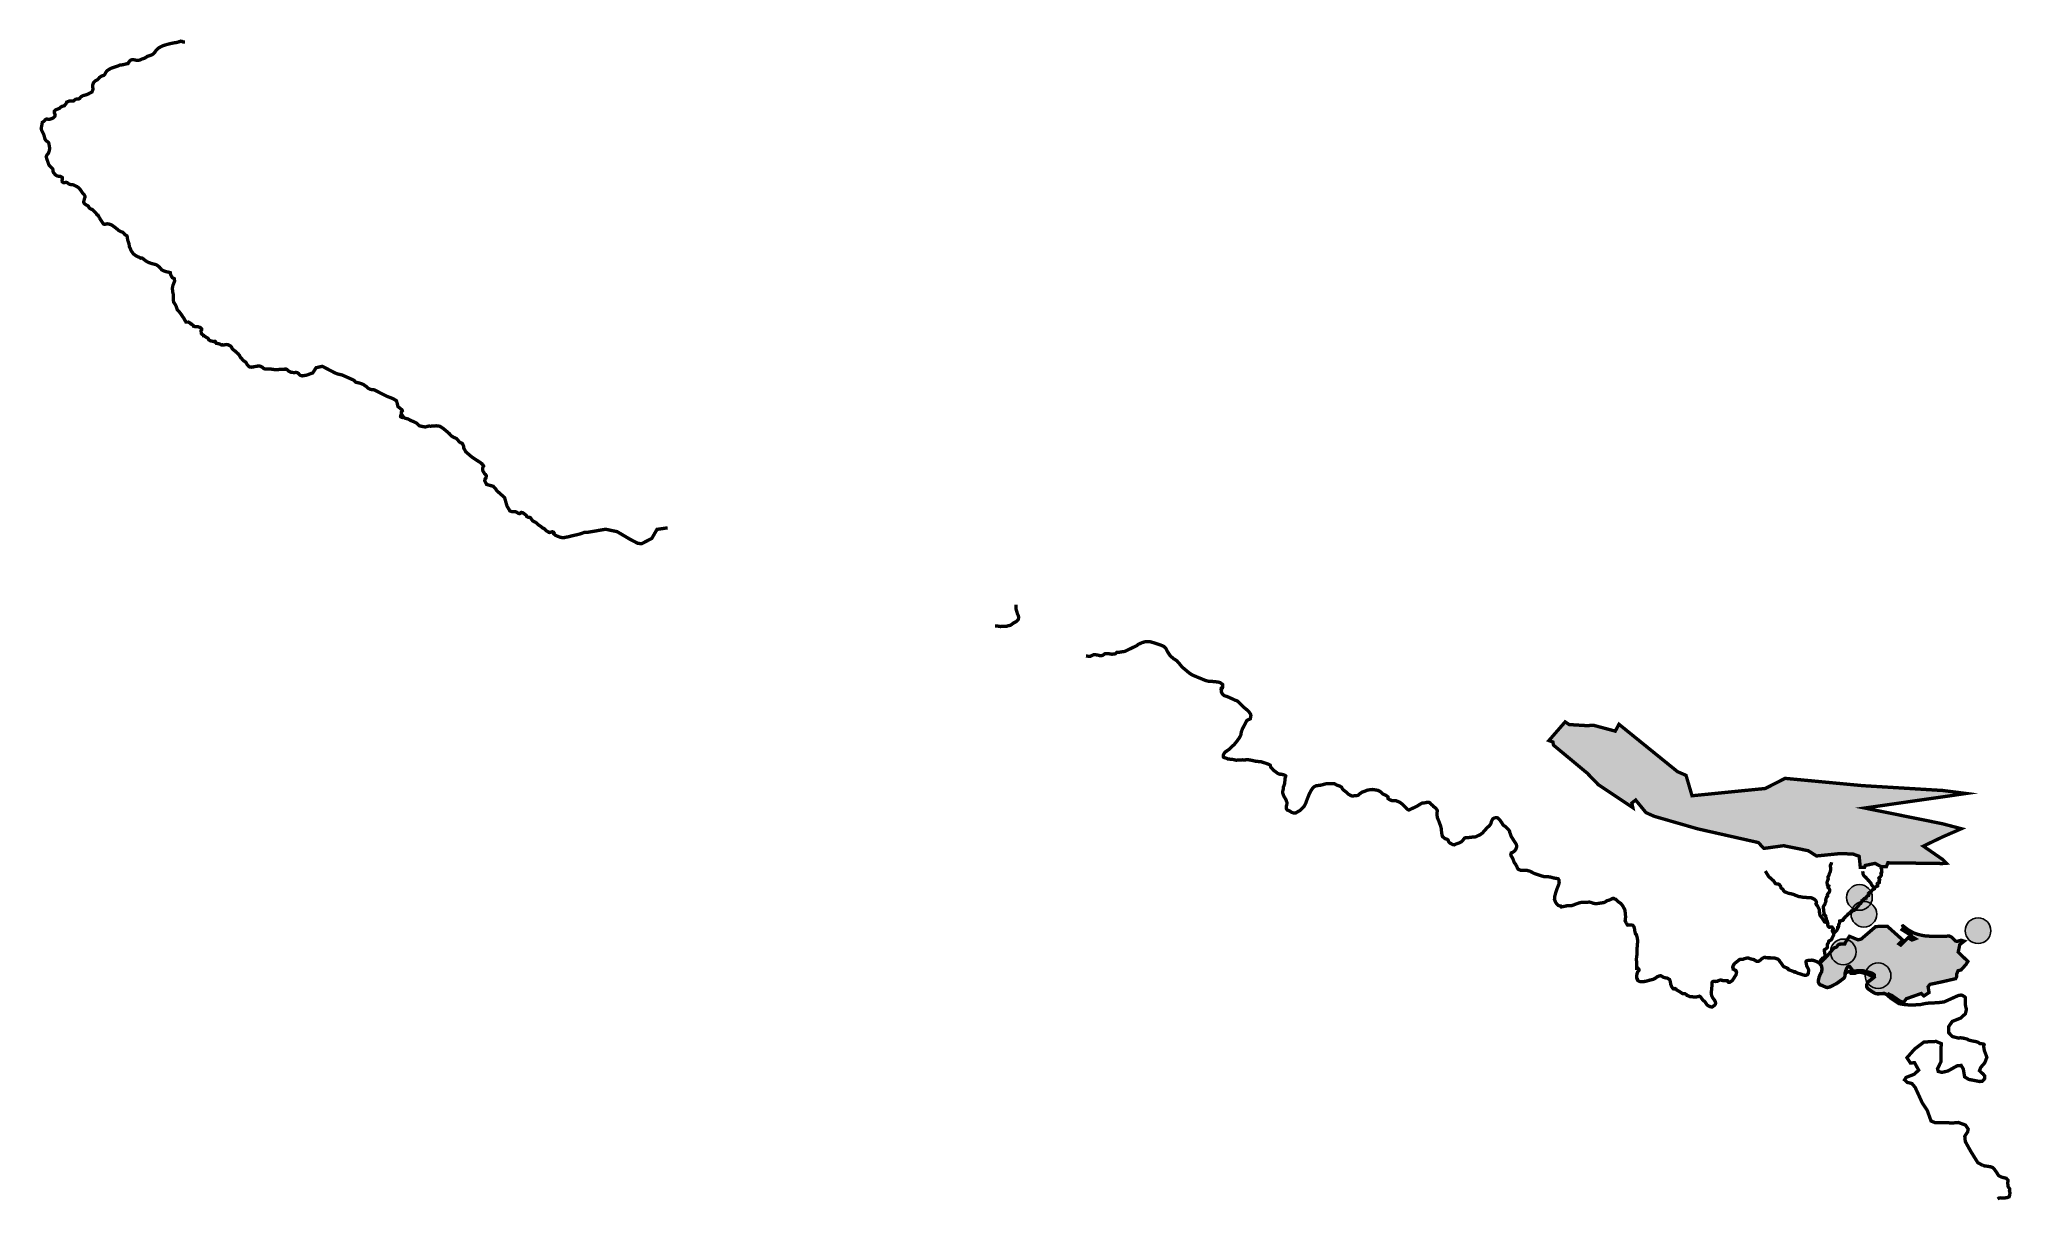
# Model space of a CAD drawing. Extents: x 19.17 to 20.55, y -34.23 to -33.42.
import ezdxf

# ---------------------------------------------------------------- set-up
doc = ezdxf.new("R2010")
doc.units = 0
doc.header["$MEASUREMENT"] = 0
doc.layers.get('0').update_dxf_attribs({"color": 1, "linetype": 'CONTINUOUS'})
for name, color, linetype in [('places', 1, 'CONTINUOUS'), ('protected_areas', 1, 'CONTINUOUS'), ('rivers', 1, 'CONTINUOUS')]:
    doc.layers.add(name, color=color, linetype=linetype)

# ---------------------------------------------------------------- blocks, each defined once
blk = doc.blocks.new('symbolLayer0')
blk.add_hatch(color=11).paths.add_polyline_path([(-0.009, 0, 1), (0.009, 0, 1)])
at = {"color": 250, "linetype": 'Continuous'}
blk.add_lwpolyline([(-0.009, 0, 1), (0.009, 0, 1)], format="xyb", close=True, dxfattribs=at)

msp = doc.modelspace()

# ---------------------------------------------------------------- hatches: boundary and pattern name
at = {"layer": 'protected_areas'}
for points in [[(20.3898, -33.9376), (20.444, -33.9427), (20.5, -33.9461), (20.5002, -33.9461), (20.5166, -33.9482), (20.5, -33.9506), (20.5, -33.9506), (20.4456, -33.9584), (20.5, -33.9694), (20.5, -33.9694), (20.5133, -33.9729), (20.5, -33.9787), (20.5, -33.9787), (20.4867, -33.9851), (20.5, -33.9943), (20.5002, -33.9944), (20.5028, -33.9971), (20.5, -33.9973), (20.5, -33.9973), (20.471, -33.9969), (20.4618, -33.9968), (20.4608, -33.9995), (20.4573, -33.9996), (20.4529, -33.9972), (20.446, -33.9986), (20.4455, -34), (20.4425, -34), (20.4422, -33.9969), (20.4417, -33.9922), (20.4375, -33.9907), (20.4314, -33.9904), (20.4266, -33.9905), (20.4118, -33.992), (20.406, -33.9883), (20.3888, -33.9848), (20.3749, -33.9867), (20.3711, -33.9826), (20.3286, -33.973), (20.2981, -33.9642), (20.2923, -33.9616), (20.2851, -33.9528), (20.2824, -33.9549), (20.2831, -33.9581), (20.259, -33.9421), (20.2511, -33.9339), (20.25, -33.933), (20.2275, -33.9143), (20.2271, -33.9121), (20.2243, -33.9111), (20.2357, -33.898), (20.2385, -33.8999), (20.25, -33.9006), (20.2559, -33.9005), (20.2708, -33.9045), (20.2734, -33.8997), (20.3144, -33.9329), (20.3204, -33.9355), (20.3246, -33.9498), (20.3527, -33.947), (20.3759, -33.9447)], [(20.4615, -34.0413), (20.4723, -34.051), (20.4696, -34.0536), (20.4708, -34.0544), (20.4761, -34.0493), (20.4786, -34.0509), (20.4793, -34.0507), (20.4811, -34.05), (20.4776, -34.0479), (20.4779, -34.0475), (20.4718, -34.0437), (20.4731, -34.0421), (20.4727, -34.0417), (20.4724, -34.0414), (20.4723, -34.0411), (20.4723, -34.0411), (20.4725, -34.041), (20.4737, -34.042), (20.4763, -34.0439), (20.4777, -34.0447), (20.4801, -34.046), (20.4831, -34.047), (20.4838, -34.0472), (20.4866, -34.0478), (20.4878, -34.048), (20.4905, -34.0482), (20.4985, -34.0484), (20.5004, -34.0484), (20.5048, -34.0481), (20.5063, -34.0488), (20.507, -34.0494), (20.5088, -34.0512), (20.5092, -34.0516), (20.51, -34.0518), (20.5108, -34.0518), (20.512, -34.0513), (20.5133, -34.0511), (20.5153, -34.0517), (20.5122, -34.0541), (20.5111, -34.0594), (20.5179, -34.0659), (20.5166, -34.068), (20.5131, -34.0719), (20.511, -34.0724), (20.5101, -34.0747), (20.5101, -34.0764), (20.5093, -34.078), (20.4994, -34.0803), (20.4913, -34.082), (20.49, -34.0837), (20.4907, -34.0877), (20.4871, -34.0901), (20.4852, -34.0884), (20.4783, -34.0908), (20.4747, -34.0921), (20.4728, -34.0948), (20.4698, -34.0934), (20.4645, -34.0897), (20.4635, -34.0894), (20.4624, -34.0888), (20.4617, -34.0897), (20.4613, -34.0892), (20.4593, -34.0883), (20.4562, -34.0886), (20.455, -34.0886), (20.4539, -34.0886), (20.4529, -34.0883), (20.4506, -34.0869), (20.4476, -34.0848), (20.4471, -34.0837), (20.447, -34.0824), (20.448, -34.0803), (20.4504, -34.0785), (20.4519, -34.0773), (20.4502, -34.0761), (20.4479, -34.0749), (20.4424, -34.0734), (20.4403, -34.0736), (20.4388, -34.0742), (20.4359, -34.0742), (20.4351, -34.0729), (20.4333, -34.0735), (20.4319, -34.0738), (20.4318, -34.0741), (20.4318, -34.0755), (20.4317, -34.0763), (20.4311, -34.0775), (20.426, -34.0813), (20.4222, -34.0833), (20.4202, -34.0841), (20.4193, -34.0842), (20.4185, -34.084), (20.4149, -34.0824), (20.4141, -34.082), (20.4135, -34.0812), (20.4131, -34.0802), (20.4131, -34.0794), (20.4137, -34.0768), (20.4143, -34.0753), (20.4151, -34.0737), (20.4154, -34.0733), (20.4155, -34.0724), (20.4157, -34.0718), (20.4157, -34.0709), (20.4154, -34.0694), (20.415, -34.0684), (20.414, -34.0673), (20.418, -34.0635), (20.4197, -34.0616), (20.4218, -34.0591), (20.4242, -34.0564), (20.4256, -34.056), (20.4274, -34.054), (20.428, -34.0538), (20.4283, -34.0539), (20.4286, -34.0538), (20.4291, -34.0538), (20.4295, -34.0538), (20.4295, -34.0538), (20.4316, -34.0538), (20.432, -34.0527), (20.4349, -34.0483), (20.441, -34.0508), (20.4432, -34.0502), (20.4533, -34.0415), (20.4574, -34.0413), (20.4601, -34.0413)]]:
    msp.add_hatch(color=30, dxfattribs=at).paths.add_polyline_path(points, flags=0)

# ---------------------------------------------------------------- linework, layer by layer
at = {"layer": 'protected_areas', "color": 250, "linetype": 'Continuous', "const_width": 0.00234, "flags": 128}
for points in [[(20.3898, -33.9376), (20.444, -33.9427), (20.5, -33.9461), (20.5002, -33.9461), (20.5166, -33.9482), (20.5, -33.9506), (20.5, -33.9506), (20.4456, -33.9584), (20.5, -33.9694), (20.5, -33.9694), (20.5133, -33.9729), (20.5, -33.9787), (20.5, -33.9787), (20.4867, -33.9851), (20.5, -33.9943), (20.5002, -33.9944), (20.5028, -33.9971), (20.5, -33.9973), (20.5, -33.9973), (20.471, -33.9969), (20.4618, -33.9968), (20.4608, -33.9995), (20.4573, -33.9996), (20.4529, -33.9972), (20.446, -33.9986), (20.4455, -34), (20.4425, -34), (20.4422, -33.9969), (20.4417, -33.9922), (20.4375, -33.9907), (20.4314, -33.9904), (20.4266, -33.9905), (20.4118, -33.992), (20.406, -33.9883), (20.3888, -33.9848), (20.3749, -33.9867), (20.3711, -33.9826), (20.3286, -33.973), (20.2981, -33.9642), (20.2923, -33.9616), (20.2851, -33.9528), (20.2824, -33.9549), (20.2831, -33.9581), (20.259, -33.9421), (20.2511, -33.9339), (20.25, -33.933), (20.2275, -33.9143), (20.2271, -33.9121), (20.2243, -33.9111), (20.2357, -33.898), (20.2385, -33.8999), (20.25, -33.9006), (20.2559, -33.9005), (20.2708, -33.9045), (20.2734, -33.8997), (20.3144, -33.9329), (20.3204, -33.9355), (20.3246, -33.9498), (20.3527, -33.947), (20.3759, -33.9447), (20.3898, -33.9376)], [(20.4615, -34.0413), (20.4723, -34.051), (20.4696, -34.0536), (20.4708, -34.0544), (20.4761, -34.0493), (20.4786, -34.0509), (20.4793, -34.0507), (20.4811, -34.05), (20.4776, -34.0479), (20.4779, -34.0475), (20.4718, -34.0437), (20.4731, -34.0421), (20.4727, -34.0417), (20.4724, -34.0414), (20.4723, -34.0411), (20.4723, -34.0411), (20.4725, -34.041), (20.4737, -34.042), (20.4763, -34.0439), (20.4777, -34.0447), (20.4801, -34.046), (20.4831, -34.047), (20.4838, -34.0472), (20.4866, -34.0478), (20.4878, -34.048), (20.4905, -34.0482), (20.4985, -34.0484), (20.5004, -34.0484), (20.5048, -34.0481), (20.5063, -34.0488), (20.507, -34.0494), (20.5088, -34.0512), (20.5092, -34.0516), (20.51, -34.0518), (20.5108, -34.0518), (20.512, -34.0513), (20.5133, -34.0511), (20.5153, -34.0517), (20.5122, -34.0541), (20.5111, -34.0594), (20.5179, -34.0659), (20.5166, -34.068), (20.5131, -34.0719), (20.511, -34.0724), (20.5101, -34.0747), (20.5101, -34.0764), (20.5093, -34.078), (20.4994, -34.0803), (20.4913, -34.082), (20.49, -34.0837), (20.4907, -34.0877), (20.4871, -34.0901), (20.4852, -34.0884), (20.4783, -34.0908), (20.4747, -34.0921), (20.4728, -34.0948), (20.4698, -34.0934), (20.4645, -34.0897), (20.4635, -34.0894), (20.4624, -34.0888), (20.4617, -34.0897), (20.4613, -34.0892), (20.4593, -34.0883), (20.4562, -34.0886), (20.455, -34.0886), (20.4539, -34.0886), (20.4529, -34.0883), (20.4506, -34.0869), (20.4476, -34.0848), (20.4471, -34.0837), (20.447, -34.0824), (20.448, -34.0803), (20.4504, -34.0785), (20.4519, -34.0773), (20.4502, -34.0761), (20.4479, -34.0749), (20.4424, -34.0734), (20.4403, -34.0736), (20.4388, -34.0742), (20.4359, -34.0742), (20.4351, -34.0729), (20.4333, -34.0735), (20.4319, -34.0738), (20.4318, -34.0741), (20.4318, -34.0755), (20.4317, -34.0763), (20.4311, -34.0775), (20.426, -34.0813), (20.4222, -34.0833), (20.4202, -34.0841), (20.4193, -34.0842), (20.4185, -34.084), (20.4149, -34.0824), (20.4141, -34.082), (20.4135, -34.0812), (20.4131, -34.0802), (20.4131, -34.0794), (20.4137, -34.0768), (20.4143, -34.0753), (20.4151, -34.0737), (20.4154, -34.0733), (20.4155, -34.0724), (20.4157, -34.0718), (20.4157, -34.0709), (20.4154, -34.0694), (20.415, -34.0684), (20.414, -34.0673), (20.418, -34.0635), (20.4197, -34.0616), (20.4218, -34.0591), (20.4242, -34.0564), (20.4256, -34.056), (20.4274, -34.054), (20.428, -34.0538), (20.4283, -34.0539), (20.4286, -34.0538), (20.4291, -34.0538), (20.4295, -34.0538), (20.4295, -34.0538), (20.4316, -34.0538), (20.432, -34.0527), (20.4349, -34.0483), (20.441, -34.0508), (20.4432, -34.0502), (20.4533, -34.0415), (20.4574, -34.0413), (20.4601, -34.0413), (20.4615, -34.0413)]]:
    msp.add_lwpolyline(points, close=True, dxfattribs=at)
at = {"layer": 'rivers', "color": 15, "linetype": 'Continuous', "const_width": 0.00234, "flags": 128}
for points in [[(19.2685, -33.4215), (19.2673, -33.4215), (19.2664, -33.421), (19.2656, -33.4209), (19.265, -33.4212), (19.2644, -33.4213), (19.264, -33.4215), (19.2629, -33.4218), (19.2608, -33.4221), (19.2584, -33.4226), (19.256, -33.4232), (19.2534, -33.424), (19.2514, -33.4249), (19.2497, -33.426), (19.2484, -33.4273), (19.2473, -33.4288), (19.2463, -33.4299), (19.2449, -33.4307), (19.2421, -33.4316), (19.241, -33.4324), (19.2396, -33.4331), (19.2384, -33.4334), (19.2372, -33.434), (19.2358, -33.4344), (19.2349, -33.4344), (19.2332, -33.434), (19.232, -33.4339), (19.2309, -33.434), (19.2301, -33.4345), (19.2294, -33.4353), (19.229, -33.436), (19.2287, -33.4366), (19.2271, -33.4369), (19.2256, -33.4373), (19.2241, -33.4376), (19.223, -33.4376), (19.2219, -33.4382), (19.2195, -33.439), (19.217, -33.4398), (19.215, -33.4409), (19.2138, -33.4418), (19.2129, -33.4431), (19.2125, -33.444), (19.2116, -33.4449), (19.2101, -33.4454), (19.2087, -33.4463), (19.2075, -33.4477), (19.2069, -33.4481), (19.2055, -33.4489), (19.2045, -33.4499), (19.2038, -33.4519), (19.2041, -33.4547), (19.2034, -33.4565), (19.2008, -33.4579), (19.1993, -33.4585), (19.1971, -33.4591), (19.1957, -33.4599), (19.1948, -33.461), (19.194, -33.4614), (19.1919, -33.4616), (19.1905, -33.4628), (19.1875, -33.4629), (19.1857, -33.4636), (19.1852, -33.4647), (19.184, -33.4662), (19.1821, -33.4667), (19.1811, -33.4675), (19.1804, -33.4681), (19.1778, -33.4691), (19.177, -33.4699), (19.1771, -33.4713), (19.1776, -33.4724), (19.1774, -33.4735), (19.1763, -33.4747), (19.1749, -33.4753), (19.1735, -33.4757), (19.1715, -33.4755), (19.1705, -33.4761), (19.1698, -33.477), (19.1686, -33.4778), (19.1683, -33.4794), (19.1681, -33.4806), (19.1678, -33.4823), (19.1682, -33.4836), (19.1696, -33.4863), (19.1705, -33.4896), (19.1712, -33.4906), (19.173, -33.492), (19.1732, -33.4929), (19.1736, -33.4948), (19.1737, -33.4964), (19.1734, -33.498), (19.1729, -33.4994), (19.1721, -33.5003), (19.1716, -33.5011), (19.1713, -33.502), (19.1717, -33.5033), (19.1724, -33.5053), (19.173, -33.5071), (19.1736, -33.5082), (19.1747, -33.5093), (19.1754, -33.5099), (19.1759, -33.5104), (19.1761, -33.5118), (19.1762, -33.5126), (19.1767, -33.5134), (19.1778, -33.5146), (19.1788, -33.5153), (19.18, -33.5156), (19.1813, -33.5157), (19.182, -33.5161), (19.1827, -33.5166), (19.1826, -33.5179), (19.1824, -33.5186), (19.1826, -33.5195), (19.1835, -33.5201), (19.1852, -33.5199), (19.1855, -33.5199), (19.1859, -33.52), (19.1865, -33.5204), (19.1874, -33.5211), (19.1885, -33.5214), (19.1903, -33.5216), (19.1915, -33.5222), (19.193, -33.5229), (19.1943, -33.5239), (19.1953, -33.5251), (19.197, -33.5276), (19.1979, -33.5285), (19.1984, -33.5295), (19.1985, -33.5302), (19.1982, -33.531), (19.1978, -33.5325), (19.1976, -33.5334), (19.1976, -33.5338), (19.1981, -33.5348), (19.1991, -33.5355), (19.1999, -33.536), (19.2008, -33.5365), (19.2012, -33.5373), (19.2016, -33.5379), (19.2025, -33.5385), (19.2037, -33.5389), (19.2062, -33.5414), (19.2069, -33.5426), (19.2077, -33.5429), (19.2081, -33.5438), (19.2087, -33.5449)], [(19.2087, -33.5449), (19.21, -33.5469), (19.2115, -33.5491), (19.2124, -33.5493), (19.214, -33.5489), (19.2154, -33.5491), (19.2173, -33.5498), (19.2192, -33.5512), (19.2212, -33.5528), (19.2222, -33.5537), (19.2237, -33.5544), (19.225, -33.5549), (19.2266, -33.5566), (19.2278, -33.5573), (19.2281, -33.558), (19.2284, -33.5603), (19.2288, -33.5614), (19.2294, -33.5632), (19.2295, -33.5644), (19.2297, -33.5653), (19.2301, -33.5659), (19.2308, -33.5677), (19.2317, -33.569), (19.2323, -33.5699), (19.2337, -33.571), (19.2351, -33.5718), (19.2365, -33.5724), (19.2376, -33.573), (19.2381, -33.5729), (19.2384, -33.5729), (19.2393, -33.5735), (19.2412, -33.575), (19.2428, -33.5759), (19.245, -33.5767), (19.2481, -33.5775), (19.2491, -33.578), (19.2499, -33.5786), (19.2507, -33.5793), (19.2515, -33.5802), (19.2522, -33.5811), (19.253, -33.5816), (19.2548, -33.5823), (19.2564, -33.5827), (19.2574, -33.5829), (19.2583, -33.5832), (19.2584, -33.5841), (19.2589, -33.5853), (19.2597, -33.5867), (19.2611, -33.5874), (19.2613, -33.5891), (19.2607, -33.5906), (19.2602, -33.5918), (19.2598, -33.5936), (19.2598, -33.5942), (19.2598, -33.595), (19.26, -33.5968), (19.2604, -33.5986), (19.2604, -33.601), (19.2604, -33.6022), (19.2606, -33.6038), (19.2617, -33.6054), (19.2624, -33.6068), (19.2632, -33.6092), (19.2647, -33.6108), (19.2664, -33.6131), (19.2671, -33.6143), (19.2677, -33.615), (19.2682, -33.6159), (19.2686, -33.6168), (19.269, -33.6173), (19.2692, -33.6173), (19.2693, -33.6174), (19.2695, -33.6176), (19.2695, -33.6177), (19.2698, -33.6177), (19.2701, -33.6178), (19.2707, -33.6177), (19.2711, -33.6179), (19.2715, -33.6181), (19.2718, -33.6183), (19.2723, -33.6186), (19.2724, -33.6187), (19.2725, -33.6189), (19.2727, -33.6191), (19.2729, -33.6191), (19.273, -33.6192), (19.2732, -33.6192), (19.2733, -33.6193), (19.2735, -33.6195), (19.2736, -33.6196), (19.2743, -33.6201), (19.2747, -33.6205), (19.2747, -33.6206), (19.2747, -33.6207), (19.2751, -33.6208), (19.2755, -33.621), (19.2758, -33.6211), (19.276, -33.6211), (19.2762, -33.6211), (19.2764, -33.621), (19.2767, -33.621), (19.2772, -33.6211), (19.2778, -33.6211), (19.2786, -33.6214), (19.2794, -33.6216), (19.2803, -33.6226), (19.2803, -33.6231), (19.2802, -33.6233), (19.2799, -33.6237), (19.2799, -33.6247), (19.28, -33.6258), (19.2803, -33.6262), (19.2808, -33.6265), (19.2813, -33.6268), (19.2815, -33.627), (19.2816, -33.6272), (19.2816, -33.6273), (19.2817, -33.6273), (19.282, -33.6274), (19.2832, -33.6283), (19.2844, -33.629), (19.2849, -33.6294), (19.285, -33.6296), (19.285, -33.6298), (19.2853, -33.6303), (19.2855, -33.6304), (19.2859, -33.6306), (19.286, -33.6307), (19.2861, -33.6308), (19.2864, -33.6309), (19.2867, -33.631), (19.2874, -33.6311), (19.2881, -33.6313), (19.2889, -33.6315), (19.2891, -33.6316), (19.2893, -33.6314), (19.2896, -33.6314), (19.2897, -33.6314), (19.2899, -33.6316), (19.2899, -33.6318), (19.2901, -33.6319), (19.2903, -33.6322), (19.2904, -33.6325), (19.2905, -33.6327), (19.2906, -33.6328), (19.2913, -33.6328), (19.2921, -33.6329), (19.2926, -33.6331), (19.2928, -33.6332), (19.2932, -33.6333), (19.2937, -33.6337), (19.2942, -33.6338), (19.2948, -33.6337), (19.2955, -33.6339), (19.2961, -33.6338), (19.297, -33.6336), (19.2979, -33.6335), (19.2986, -33.6336), (19.3003, -33.6345), (19.3012, -33.6354), (19.3016, -33.6363), (19.3019, -33.6368), (19.3022, -33.6371), (19.3025, -33.6373), (19.3027, -33.6374), (19.3033, -33.6378), (19.3035, -33.638), (19.3037, -33.6381), (19.304, -33.6384), (19.3042, -33.6387), (19.3052, -33.6395), (19.3058, -33.64), (19.3061, -33.6404), (19.3066, -33.6409), (19.3067, -33.6412), (19.307, -33.6418), (19.3073, -33.6422), (19.3076, -33.6428), (19.3079, -33.643), (19.3082, -33.6432), (19.3084, -33.6434), (19.3086, -33.6438), (19.3092, -33.6445), (19.3099, -33.6451), (19.3104, -33.6454), (19.3107, -33.6456), (19.3114, -33.6463), (19.3118, -33.647), (19.3122, -33.6477), (19.3123, -33.6479), (19.3125, -33.6481), (19.3128, -33.6484), (19.3131, -33.6486), (19.3134, -33.649), (19.3137, -33.6492), (19.314, -33.6493), (19.3147, -33.6493), (19.3152, -33.6494), (19.3154, -33.6493), (19.3158, -33.6492), (19.3166, -33.6492), (19.3173, -33.649), (19.3189, -33.6488), (19.3199, -33.6485), (19.321, -33.6486), (19.3217, -33.6489), (19.3224, -33.6493), (19.3229, -33.6495), (19.3236, -33.6502), (19.3241, -33.6505), (19.325, -33.6507), (19.3267, -33.6507), (19.3282, -33.6507), (19.3301, -33.6509), (19.3316, -33.6512), (19.3349, -33.651), (19.3367, -33.651), (19.3382, -33.6508), (19.3395, -33.6508), (19.3401, -33.6511), (19.3411, -33.6521), (19.3417, -33.6524), (19.3429, -33.653), (19.3449, -33.6532), (19.3464, -33.6531), (19.3472, -33.6532), (19.3481, -33.6538), (19.3487, -33.6545), (19.3491, -33.655), (19.3496, -33.6552), (19.3507, -33.6555), (19.3538, -33.655), (19.3581, -33.6534), (19.3591, -33.6519), (19.3604, -33.6498), (19.3648, -33.6488), (19.3736, -33.6534), (19.3753, -33.6541), (19.3787, -33.6549), (19.387, -33.6586), (19.3881, -33.6599), (19.3914, -33.6607), (19.3935, -33.6615), (19.3959, -33.6632), (19.3969, -33.6642), (19.3985, -33.665), (19.4012, -33.6653), (19.4047, -33.6671), (19.41, -33.6698), (19.4142, -33.6714), (19.4167, -33.6729), (19.4172, -33.6745), (19.4178, -33.677), (19.4188, -33.6778), (19.4207, -33.6794), (19.4209, -33.68), (19.4202, -33.6809), (19.4202, -33.6822), (19.4206, -33.6828), (19.4199, -33.6832), (19.4197, -33.6834), (19.4196, -33.6838), (19.4197, -33.6842), (19.4206, -33.6846), (19.4209, -33.6847), (19.4213, -33.6846), (19.4218, -33.6845), (19.4222, -33.6849), (19.4229, -33.6852), (19.4249, -33.6857), (19.4268, -33.6868), (19.4288, -33.6876), (19.4308, -33.6886), (19.4323, -33.6901), (19.4326, -33.6904), (19.4341, -33.6908), (19.4355, -33.6911), (19.4369, -33.6913), (19.4378, -33.6911), (19.4386, -33.6908), (19.4398, -33.6907), (19.4407, -33.6908), (19.4416, -33.6907), (19.443, -33.6906), (19.4445, -33.6905), (19.4459, -33.6906), (19.4473, -33.6909), (19.4498, -33.6926), (19.4521, -33.6945), (19.4533, -33.6956), (19.4537, -33.6959), (19.4555, -33.6978), (19.4567, -33.6985), (19.4588, -33.6994), (19.4606, -33.7015), (19.4614, -33.7022), (19.4628, -33.7028), (19.4632, -33.7034), (19.4638, -33.7049), (19.4639, -33.7061), (19.4654, -33.7088), (19.4696, -33.7124), (19.4748, -33.7158), (19.4767, -33.7171), (19.4767, -33.7174), (19.4774, -33.718), (19.4778, -33.7186), (19.4778, -33.7189), (19.4775, -33.7192), (19.4773, -33.7195), (19.4771, -33.7211), (19.4774, -33.7223), (19.4781, -33.7234), (19.4786, -33.7242), (19.4792, -33.7246), (19.4797, -33.7255), (19.4796, -33.7264), (19.4794, -33.7273), (19.4789, -33.7276), (19.4788, -33.7279), (19.4786, -33.7289), (19.4791, -33.7301), (19.4796, -33.7308), (19.4799, -33.7316), (19.4846, -33.7329), (19.4862, -33.7346), (19.4868, -33.7356), (19.4876, -33.7365), (19.4889, -33.7376), (19.4925, -33.7408), (19.4942, -33.7467), (19.4962, -33.7501), (19.4971, -33.7505), (19.4978, -33.7507), (19.4988, -33.7506), (19.5, -33.7507), (19.501, -33.751), (19.5016, -33.7515), (19.5023, -33.7519), (19.5031, -33.7521), (19.5037, -33.7518), (19.5038, -33.7514), (19.5042, -33.7512), (19.5049, -33.7513), (19.5057, -33.7517), (19.5064, -33.7523), (19.5071, -33.7528), (19.5075, -33.7531), (19.5078, -33.7535), (19.5079, -33.7539), (19.5084, -33.7543), (19.509, -33.7546), (19.51, -33.7547), (19.5105, -33.7548), (19.5122, -33.7571), (19.513, -33.7576), (19.5136, -33.7578), (19.515, -33.7587), (19.5158, -33.7596), (19.5175, -33.7608), (19.5183, -33.7613), (19.519, -33.762), (19.5201, -33.7625), (19.5208, -33.763), (19.5214, -33.7638), (19.5221, -33.7643), (19.5229, -33.7647), (19.5236, -33.7652), (19.5242, -33.7653), (19.525, -33.7651), (19.5257, -33.7648), (19.5262, -33.7648), (19.5269, -33.7651), (19.5272, -33.7656), (19.527, -33.7662), (19.5273, -33.7665), (19.5283, -33.7673), (19.5299, -33.768), (19.5315, -33.7686), (19.5334, -33.769), (19.5341, -33.769), (19.5349, -33.7687), (19.5371, -33.7683), (19.5402, -33.7675), (19.5443, -33.7666), (19.5463, -33.766), (19.5484, -33.7652), (19.5511, -33.7651), (19.5633, -33.763), (19.5714, -33.7647), (19.5802, -33.7699), (19.5857, -33.7728), (19.5884, -33.7732), (19.5957, -33.7694), (19.5993, -33.7631), (19.6068, -33.762)], [(19.8361, -33.8308), (19.8372, -33.8308), (19.8382, -33.8309), (19.8401, -33.8312), (19.8413, -33.831), (19.8421, -33.8311), (19.8438, -33.8311), (19.8443, -33.8311), (19.8451, -33.8307), (19.8462, -33.8305), (19.8472, -33.8302), (19.8489, -33.8289), (19.8495, -33.8285), (19.8504, -33.8281), (19.8514, -33.8274), (19.8519, -33.8269), (19.8523, -33.8265), (19.8525, -33.8261), (19.8526, -33.8257), (19.8527, -33.8248), (19.8526, -33.8238), (19.8523, -33.8232), (19.8521, -33.8228), (19.852, -33.8225), (19.8518, -33.822), (19.8517, -33.8215), (19.8515, -33.8211), (19.8515, -33.8208), (19.8514, -33.8206), (19.851, -33.8194), (19.8509, -33.8187), (19.8508, -33.8174), (19.8509, -33.8159)], [(19.8999, -33.8518), (19.9014, -33.852), (19.903, -33.852), (19.9041, -33.8515), (19.9052, -33.851), (19.9062, -33.8509), (19.9076, -33.8511), (19.9087, -33.8513), (19.9095, -33.8516), (19.9108, -33.8516), (19.9117, -33.8513), (19.9133, -33.8502), (19.9149, -33.8501), (19.9181, -33.8506), (19.9205, -33.8503), (19.9216, -33.8493), (19.9233, -33.8492), (19.9272, -33.8486), (19.9325, -33.846), (19.9357, -33.8445), (19.9365, -33.8437), (19.9394, -33.8424), (19.942, -33.8417), (19.9447, -33.8418), (19.9482, -33.8428), (19.9512, -33.8438), (19.9531, -33.8445), (19.9544, -33.8451), (19.9549, -33.8456), (19.9559, -33.8465), (19.9571, -33.8489), (19.9589, -33.8516), (19.9611, -33.8536), (19.9635, -33.8551), (19.9652, -33.857), (19.9672, -33.8595), (19.9722, -33.8637), (19.9743, -33.8651), (19.9776, -33.8665), (19.9837, -33.869), (19.9856, -33.8695), (19.9878, -33.8696), (19.9904, -33.8699), (19.992, -33.87), (19.9937, -33.8704), (19.9947, -33.871), (19.9957, -33.8719), (19.9957, -33.8732), (19.9956, -33.874), (19.9951, -33.8741), (19.9949, -33.8742), (19.9947, -33.8743), (19.9947, -33.8746), (19.9946, -33.8752), (19.9949, -33.8755), (19.9948, -33.877), (19.9954, -33.8783), (19.9958, -33.8787), (19.9959, -33.8789), (19.9964, -33.8793), (19.997, -33.8797), (19.9976, -33.8799), (19.9984, -33.8801), (20.0001, -33.8808), (20.0044, -33.8828), (20.0051, -33.883), (20.0058, -33.8833), (20.0067, -33.8839), (20.0081, -33.8854), (20.0105, -33.8878), (20.0126, -33.8895), (20.0143, -33.8912), (20.0148, -33.8919), (20.0152, -33.8925), (20.0155, -33.8935), (20.0151, -33.8958), (20.0146, -33.8961), (20.0138, -33.8964), (20.0126, -33.8971), (20.0123, -33.8978), (20.0119, -33.8983), (20.0114, -33.8995), (20.0097, -33.9026), (20.0088, -33.9049), (20.0084, -33.9073), (20.0073, -33.9093), (20.0059, -33.9113), (20.0037, -33.914), (20.003, -33.9146), (20.0018, -33.9157), (19.9999, -33.9175), (19.9983, -33.9186), (19.9974, -33.9192), (19.9967, -33.9201), (19.9962, -33.9213), (19.9961, -33.9221), (19.9961, -33.9223), (19.9963, -33.9228), (19.9967, -33.923), (19.9975, -33.9233), (19.9984, -33.9235), (19.999, -33.9238), (19.9992, -33.924), (19.9998, -33.924), (20.001, -33.9242), (20.0031, -33.9244), (20.0051, -33.9249), (20.0071, -33.9247), (20.0089, -33.9247), (20.0098, -33.9246), (20.0106, -33.9247), (20.0113, -33.9248), (20.0115, -33.9247), (20.0119, -33.9246), (20.0126, -33.9246), (20.0139, -33.9246), (20.0153, -33.9248), (20.0188, -33.9256), (20.0227, -33.926), (20.0259, -33.927), (20.028, -33.9278), (20.029, -33.9283), (20.0294, -33.9297), (20.0313, -33.9319), (20.0329, -33.9331), (20.0344, -33.9342), (20.0359, -33.9348), (20.0365, -33.9346), (20.0371, -33.9348), (20.0388, -33.9352), (20.0396, -33.9356), (20.0399, -33.9359), (20.0398, -33.9365), (20.0397, -33.9369), (20.0395, -33.9372), (20.0393, -33.9381), (20.0393, -33.939), (20.0392, -33.9406), (20.0391, -33.9414), (20.0388, -33.9423), (20.0383, -33.9435), (20.0381, -33.9453), (20.0378, -33.9465), (20.0377, -33.9477), (20.0386, -33.9502), (20.04, -33.9524), (20.0408, -33.9547), (20.0406, -33.9563), (20.0402, -33.9573), (20.0402, -33.9583), (20.0404, -33.959), (20.0409, -33.9598), (20.0425, -33.9604), (20.044, -33.9614), (20.0452, -33.9618), (20.0459, -33.9619), (20.0468, -33.9619), (20.0473, -33.9616), (20.0474, -33.9615), (20.0478, -33.9613), (20.0486, -33.9608), (20.0488, -33.9607), (20.0493, -33.9605), (20.0503, -33.9598), (20.0517, -33.9584), (20.0527, -33.9573), (20.0534, -33.956), (20.054, -33.9548), (20.0547, -33.9528), (20.0554, -33.951), (20.0565, -33.9483), (20.0577, -33.9461), (20.0583, -33.9451), (20.0592, -33.944), (20.0601, -33.9433), (20.0613, -33.9428), (20.0619, -33.9428), (20.0626, -33.9426), (20.0633, -33.9424), (20.0643, -33.9424), (20.0645, -33.9423), (20.0656, -33.9421), (20.0669, -33.9417), (20.0682, -33.9414), (20.0696, -33.9413), (20.0714, -33.9413), (20.0738, -33.9413), (20.0747, -33.9417), (20.0754, -33.9422), (20.0777, -33.943), (20.079, -33.9438), (20.0796, -33.9449), (20.0803, -33.9457), (20.0813, -33.9465), (20.0824, -33.9473), (20.0833, -33.9482), (20.084, -33.9488), (20.0849, -33.9493), (20.0859, -33.9498), (20.0867, -33.95), (20.0871, -33.95), (20.0878, -33.9498), (20.0896, -33.9497), (20.0901, -33.9496), (20.0905, -33.9495), (20.0909, -33.9492), (20.0916, -33.9486), (20.0924, -33.9479), (20.0936, -33.9472), (20.0954, -33.9466), (20.0967, -33.946), (20.098, -33.9457), (20.0998, -33.9455), (20.1006, -33.9454), (20.1015, -33.9455), (20.1044, -33.946), (20.1059, -33.9467), (20.1073, -33.9479), (20.1078, -33.9485), (20.1101, -33.9495), (20.1115, -33.9506), (20.1116, -33.9518), (20.1123, -33.9523), (20.1131, -33.9527), (20.1145, -33.9533), (20.1152, -33.9533), (20.116, -33.9532), (20.1172, -33.9533), (20.1199, -33.9544), (20.1215, -33.9556), (20.123, -33.957), (20.1246, -33.9588), (20.1254, -33.9595), (20.1261, -33.9598), (20.127, -33.9594), (20.1296, -33.9582), (20.1322, -33.9569), (20.1351, -33.9551), (20.1357, -33.9549), (20.1367, -33.9548), (20.138, -33.9547), (20.1385, -33.9545), (20.1389, -33.9544), (20.1396, -33.9543), (20.1405, -33.9545), (20.141, -33.9548), (20.1411, -33.9552), (20.1415, -33.9556)], [(20.1415, -33.9556), (20.1426, -33.9564), (20.1435, -33.9574), (20.1445, -33.9581), (20.1451, -33.9586), (20.1456, -33.9593), (20.146, -33.9598), (20.1461, -33.9603), (20.146, -33.9611), (20.1459, -33.9624), (20.1459, -33.963), (20.146, -33.9642), (20.1462, -33.9652), (20.1466, -33.9662), (20.1471, -33.9674), (20.1477, -33.9691), (20.1482, -33.9703), (20.1488, -33.9724), (20.149, -33.9741), (20.1491, -33.9758), (20.1495, -33.9775), (20.1497, -33.9783), (20.1501, -33.9787), (20.1508, -33.9793), (20.1516, -33.9799), (20.1523, -33.9801), (20.1529, -33.9803), (20.1533, -33.9805), (20.1537, -33.9808), (20.1538, -33.9813), (20.1541, -33.9821), (20.1549, -33.9829), (20.1557, -33.9833), (20.1567, -33.9839), (20.1573, -33.9841), (20.158, -33.9842), (20.1586, -33.9839), (20.1592, -33.9836), (20.1601, -33.9833), (20.1613, -33.9829), (20.1621, -33.9825), (20.1629, -33.9821), (20.1634, -33.9816), (20.1641, -33.9809), (20.1648, -33.98), (20.1651, -33.9795), (20.1656, -33.9793), (20.1664, -33.9792), (20.1673, -33.9791), (20.1683, -33.9791), (20.1693, -33.9789), (20.1705, -33.9788), (20.1716, -33.9788), (20.1725, -33.9787), (20.1734, -33.9784), (20.1746, -33.9778), (20.1757, -33.9773), (20.1769, -33.9766), (20.1779, -33.9757), (20.1788, -33.9747), (20.1795, -33.974), (20.1805, -33.9727), (20.1817, -33.9716), (20.1827, -33.9707), (20.1834, -33.9697), (20.1837, -33.9692), (20.1838, -33.9687), (20.184, -33.9679), (20.1843, -33.9672), (20.1846, -33.9667), (20.1848, -33.9663), (20.1851, -33.9659), (20.1856, -33.9656), (20.1863, -33.9653), (20.1871, -33.9652), (20.1879, -33.9652), (20.1885, -33.9654), (20.1891, -33.9659), (20.1899, -33.9667), (20.1905, -33.9676), (20.191, -33.9683), (20.1914, -33.9689), (20.1919, -33.9698), (20.1926, -33.9706), (20.1934, -33.9711), (20.1943, -33.9718), (20.1952, -33.9727), (20.1961, -33.9737), (20.1967, -33.9746), (20.1969, -33.9752), (20.1969, -33.9756), (20.1973, -33.9766), (20.1977, -33.9779), (20.1984, -33.9791), (20.1998, -33.9813), (20.2007, -33.9827), (20.2014, -33.9838), (20.2017, -33.9848), (20.2017, -33.9856), (20.2014, -33.9866), (20.2011, -33.9874), (20.2001, -33.9886), (20.1992, -33.9893), (20.1979, -33.9899), (20.1976, -33.991), (20.1978, -33.9919), (20.1989, -33.9936), (20.2001, -33.9968), (20.2008, -33.9976), (20.2018, -33.9993), (20.2022, -34.0004), (20.2028, -34.0013), (20.2044, -34.002), (20.2065, -34.0021), (20.2089, -34.0021), (20.2111, -34.0027), (20.2139, -34.0042), (20.2186, -34.0058), (20.2213, -34.0066), (20.2234, -34.0065), (20.2254, -34.0068), (20.228, -34.0075), (20.2295, -34.0077), (20.2308, -34.008), (20.2314, -34.009), (20.2315, -34.0105), (20.2312, -34.012), (20.23, -34.015), (20.2293, -34.017), (20.2288, -34.0188), (20.2284, -34.0202), (20.2282, -34.0226), (20.2291, -34.0246), (20.2299, -34.0258), (20.2307, -34.0266), (20.2318, -34.027), (20.2326, -34.0271), (20.233, -34.0277), (20.2341, -34.0275), (20.2362, -34.0271), (20.2372, -34.0268), (20.2385, -34.0269), (20.2397, -34.0269), (20.241, -34.0266), (20.2432, -34.0257), (20.2455, -34.0249), (20.2476, -34.0244), (20.2493, -34.0245), (20.2509, -34.0245), (20.2526, -34.0243), (20.2542, -34.0247), (20.2556, -34.0252), (20.2568, -34.0254), (20.2587, -34.0253), (20.2609, -34.0249), (20.2623, -34.0248), (20.2631, -34.0246), (20.2641, -34.024), (20.2651, -34.0233), (20.2661, -34.0231), (20.2676, -34.0225), (20.2688, -34.0218), (20.2695, -34.0217), (20.2699, -34.0218), (20.2704, -34.0222), (20.2712, -34.0224), (20.2719, -34.0232), (20.2731, -34.0242), (20.2746, -34.0252), (20.2756, -34.0263), (20.2762, -34.0273), (20.2767, -34.0282), (20.2771, -34.0289), (20.2775, -34.0298), (20.2777, -34.031), (20.2778, -34.032), (20.2779, -34.033), (20.278, -34.0342), (20.278, -34.0351), (20.2778, -34.0368), (20.2777, -34.0374), (20.2779, -34.0379), (20.2782, -34.0384), (20.2786, -34.0389)], [(20.3759, -34.0026), (20.3765, -34.0035), (20.3783, -34.0064), (20.3817, -34.0094), (20.3821, -34.0099), (20.3826, -34.0107), (20.3828, -34.011), (20.3832, -34.0114), (20.3841, -34.0116), (20.3847, -34.0116), (20.3852, -34.0117), (20.3857, -34.012), (20.3861, -34.0125), (20.3867, -34.0133), (20.3868, -34.0138), (20.3869, -34.0143), (20.3873, -34.0147), (20.3879, -34.0151), (20.3884, -34.0156), (20.3888, -34.0164), (20.3893, -34.017), (20.3902, -34.0174), (20.3909, -34.0176), (20.392, -34.0181), (20.3929, -34.0183), (20.394, -34.0185), (20.3951, -34.0188), (20.3961, -34.0191), (20.3971, -34.0196), (20.3983, -34.02), (20.3992, -34.0204), (20.4, -34.0205), (20.4011, -34.0207), (20.4021, -34.0209), (20.4029, -34.0209), (20.4039, -34.021), (20.4055, -34.0212), (20.4063, -34.0213), (20.4069, -34.0213), (20.4077, -34.0212), (20.4081, -34.0213), (20.4086, -34.0215), (20.4094, -34.0219), (20.41, -34.0222), (20.4104, -34.0224), (20.4107, -34.0227), (20.4112, -34.0232), (20.4116, -34.0238), (20.4118, -34.0245), (20.4117, -34.0251), (20.4114, -34.0256), (20.4115, -34.0258), (20.4119, -34.0264), (20.4124, -34.0268), (20.4126, -34.0273), (20.4129, -34.0278), (20.4131, -34.0283), (20.4133, -34.0287), (20.4136, -34.0293), (20.4138, -34.0297), (20.4138, -34.03), (20.4137, -34.0307), (20.4138, -34.0314), (20.414, -34.0318), (20.4141, -34.0324), (20.4141, -34.0329), (20.4143, -34.0336), (20.4146, -34.0341), (20.415, -34.0346), (20.4155, -34.0352), (20.4162, -34.0361), (20.4164, -34.0366), (20.4167, -34.0371), (20.4172, -34.0377), (20.4174, -34.0382), (20.4178, -34.0383), (20.4185, -34.0385), (20.4193, -34.0386), (20.4195, -34.0389), (20.4197, -34.0391), (20.4198, -34.0396), (20.4197, -34.04), (20.4197, -34.0404), (20.4199, -34.041), (20.4201, -34.0414), (20.4203, -34.0417), (20.4206, -34.0419), (20.4212, -34.0419), (20.4218, -34.0417), (20.4224, -34.0417), (20.4227, -34.0418), (20.423, -34.0422), (20.4233, -34.0426), (20.4236, -34.0431), (20.4235, -34.0435), (20.4231, -34.0439), (20.4229, -34.0444), (20.4234, -34.0456), (20.4238, -34.0463)], [(20.4442, -34.0027), (20.4445, -34.0049), (20.4452, -34.0061), (20.446, -34.0067), (20.4468, -34.0075), (20.4472, -34.008), (20.4476, -34.0084), (20.4482, -34.0092), (20.4486, -34.0095), (20.4491, -34.0101), (20.4495, -34.0105), (20.45, -34.0112), (20.4503, -34.012), (20.4511, -34.0131), (20.452, -34.0142), (20.4522, -34.0151), (20.4517, -34.0154), (20.4512, -34.0156), (20.4508, -34.0159), (20.4507, -34.0161), (20.4506, -34.0164), (20.4504, -34.0167), (20.4502, -34.0167), (20.4498, -34.017), (20.4491, -34.0175), (20.4488, -34.0177), (20.4484, -34.018), (20.4483, -34.0181), (20.4482, -34.0182), (20.4482, -34.0183), (20.4482, -34.0184), (20.4483, -34.0186), (20.4485, -34.0189), (20.4485, -34.0189), (20.4485, -34.019), (20.4485, -34.019), (20.4485, -34.0191), (20.4482, -34.0194), (20.4482, -34.0195), (20.4481, -34.0195), (20.4477, -34.0198), (20.4476, -34.0199), (20.4475, -34.0199), (20.4474, -34.02), (20.4473, -34.0201), (20.4473, -34.0201), (20.4473, -34.0201), (20.4472, -34.0202), (20.4472, -34.0203), (20.4471, -34.0205), (20.447, -34.0206), (20.4469, -34.0207), (20.4468, -34.0209), (20.4465, -34.0213), (20.4465, -34.0213), (20.4465, -34.0214), (20.4464, -34.0214), (20.4464, -34.0214), (20.4463, -34.0215), (20.4462, -34.0216), (20.4461, -34.0216), (20.4461, -34.0217), (20.446, -34.0217), (20.4459, -34.0218), (20.4458, -34.0218), (20.4454, -34.0219), (20.4452, -34.0219), (20.4451, -34.022), (20.4451, -34.0221), (20.445, -34.0222), (20.4449, -34.0223), (20.4448, -34.0224), (20.4448, -34.0224), (20.4448, -34.0225), (20.4448, -34.0225), (20.4448, -34.0225), (20.4447, -34.0226), (20.4447, -34.0228), (20.4446, -34.0229), (20.4446, -34.023), (20.4446, -34.0231), (20.4445, -34.0231), (20.4445, -34.0231), (20.4445, -34.0232), (20.4444, -34.0232), (20.4444, -34.0233), (20.4439, -34.0236), (20.4438, -34.0236), (20.4438, -34.0237), (20.4437, -34.0238), (20.4436, -34.0239), (20.4435, -34.024), (20.4432, -34.0245), (20.443, -34.025), (20.4427, -34.0253), (20.4423, -34.0255), (20.442, -34.0257), (20.4417, -34.0262), (20.4413, -34.0268), (20.4409, -34.0273), (20.4406, -34.0275), (20.4401, -34.0281), (20.4394, -34.029), (20.4392, -34.0291), (20.4389, -34.0296), (20.4385, -34.0299), (20.4381, -34.0302), (20.4375, -34.0303), (20.4369, -34.0302), (20.4365, -34.0304), (20.4362, -34.0306), (20.4362, -34.0307), (20.4363, -34.031), (20.4364, -34.0311), (20.4363, -34.0313), (20.436, -34.0315), (20.4357, -34.0315), (20.4354, -34.0316), (20.4352, -34.0318), (20.4351, -34.032), (20.435, -34.0322), (20.4347, -34.0324), (20.4342, -34.0325), (20.4339, -34.0327), (20.4338, -34.0329), (20.4335, -34.0332), (20.4334, -34.0335), (20.4333, -34.0337), (20.4331, -34.0339), (20.4327, -34.0341), (20.4325, -34.0342), (20.4322, -34.0345), (20.432, -34.0348), (20.4315, -34.0353), (20.4312, -34.0356), (20.4309, -34.0358), (20.4308, -34.036), (20.4307, -34.0363), (20.4307, -34.0365), (20.4306, -34.0368), (20.4304, -34.037), (20.4302, -34.037), (20.4299, -34.037), (20.4296, -34.0371), (20.4293, -34.0372), (20.4292, -34.0374), (20.4289, -34.0375), (20.4285, -34.0376), (20.4283, -34.0375), (20.4282, -34.0375), (20.4281, -34.0375), (20.428, -34.0376), (20.428, -34.0382), (20.428, -34.0385), (20.4279, -34.039), (20.4278, -34.0394), (20.4276, -34.0397), (20.4273, -34.04), (20.4274, -34.0405), (20.4273, -34.0412), (20.4272, -34.0419), (20.4271, -34.0421), (20.4266, -34.0422), (20.4266, -34.0426), (20.4266, -34.0431), (20.4261, -34.0441), (20.4238, -34.0463), (20.4239, -34.0472), (20.4235, -34.0481), (20.4233, -34.0485), (20.4228, -34.0494), (20.4225, -34.0503), (20.422, -34.0509), (20.4213, -34.0512), (20.4208, -34.0514), (20.4204, -34.0517), (20.4203, -34.0522), (20.4202, -34.0528), (20.4199, -34.0532), (20.4195, -34.0537), (20.4193, -34.0544), (20.4193, -34.0549), (20.4195, -34.0556), (20.4195, -34.056), (20.4189, -34.0566), (20.4186, -34.057), (20.4177, -34.0575), (20.4173, -34.0579), (20.4173, -34.0587), (20.4175, -34.0597), (20.4177, -34.0608), (20.4177, -34.0618), (20.4177, -34.0629), (20.4173, -34.0631), (20.4166, -34.0634), (20.4159, -34.0637), (20.4156, -34.0642), (20.4149, -34.0648), (20.4143, -34.0659), (20.4136, -34.067)], [(20.4224, -33.9964), (20.4222, -33.9973), (20.4219, -33.9979), (20.4216, -33.9984), (20.4215, -33.9991), (20.4216, -33.9998), (20.4218, -34.0011), (20.4217, -34.0019), (20.4214, -34.0033), (20.4208, -34.0044), (20.4205, -34.0058), (20.4198, -34.0067), (20.4198, -34.0071), (20.4201, -34.0082), (20.4196, -34.0092), (20.4192, -34.0104), (20.4194, -34.0123), (20.4196, -34.0127), (20.42, -34.0128), (20.4204, -34.013), (20.4203, -34.0133), (20.4199, -34.0136), (20.4199, -34.0141), (20.4202, -34.0145), (20.4204, -34.0147), (20.4207, -34.015), (20.4208, -34.0151), (20.4209, -34.0153), (20.421, -34.0156), (20.421, -34.0159), (20.4211, -34.0162), (20.4211, -34.0164), (20.421, -34.0167), (20.4209, -34.0169), (20.4206, -34.0175), (20.4202, -34.0179), (20.4199, -34.0184), (20.4197, -34.0187), (20.4195, -34.019), (20.4194, -34.0194), (20.4195, -34.0197), (20.4196, -34.0201), (20.4196, -34.0203), (20.4195, -34.0204), (20.4192, -34.0206), (20.4188, -34.0209), (20.4187, -34.0212), (20.4187, -34.0215), (20.4185, -34.022), (20.4183, -34.0227), (20.4183, -34.0232), (20.4184, -34.0235), (20.4184, -34.0238), (20.4183, -34.0241), (20.4182, -34.0243), (20.418, -34.0247), (20.4178, -34.0255), (20.4177, -34.0259), (20.4173, -34.0264), (20.4168, -34.0271), (20.4166, -34.0275), (20.4166, -34.0282), (20.4169, -34.0304), (20.417, -34.0318), (20.4172, -34.0324), (20.4169, -34.0331), (20.4171, -34.0333), (20.4179, -34.0337), (20.4182, -34.034), (20.4182, -34.0344), (20.4184, -34.0351), (20.4186, -34.0355), (20.4186, -34.036), (20.4186, -34.0365), (20.4188, -34.0369), (20.4192, -34.0374), (20.4193, -34.0376), (20.4194, -34.0381), (20.4196, -34.0386), (20.4195, -34.0389)], [(20.4568, -34), (20.4574, -34.0013), (20.4574, -34.0024), (20.4576, -34.0032), (20.4575, -34.0036), (20.4574, -34.0037), (20.4571, -34.0038), (20.457, -34.0039), (20.4569, -34.0041), (20.457, -34.0045), (20.4573, -34.005), (20.4573, -34.0055), (20.457, -34.006), (20.4567, -34.0064), (20.4561, -34.0069), (20.4557, -34.0072), (20.4555, -34.0075), (20.4557, -34.008), (20.456, -34.0085), (20.4561, -34.0087), (20.456, -34.0089), (20.4557, -34.0091), (20.4556, -34.0094), (20.4556, -34.0096), (20.4557, -34.0099), (20.4559, -34.0099), (20.4559, -34.0102), (20.4559, -34.0106), (20.4555, -34.0109), (20.4547, -34.0111), (20.4546, -34.0112), (20.4544, -34.0114), (20.4545, -34.0119), (20.4547, -34.0125), (20.4547, -34.0127), (20.4547, -34.013), (20.4542, -34.0133), (20.4534, -34.0136), (20.4529, -34.0141), (20.4526, -34.0142), (20.4525, -34.0145), (20.4524, -34.0147), (20.4522, -34.0151)], [(20.2786, -34.0389), (20.2788, -34.0394), (20.2793, -34.0404), (20.2796, -34.0405), (20.2808, -34.0404), (20.2816, -34.0403), (20.2823, -34.0404), (20.283, -34.0406), (20.2834, -34.041), (20.2839, -34.0416), (20.2841, -34.0423), (20.2844, -34.0435), (20.2845, -34.0446), (20.2847, -34.0455), (20.2849, -34.0465), (20.2857, -34.0473), (20.2859, -34.0483), (20.2862, -34.0494), (20.2864, -34.0506), (20.2865, -34.0518), (20.2864, -34.053), (20.2862, -34.0548), (20.2862, -34.0556), (20.286, -34.0565), (20.286, -34.0575), (20.2861, -34.0588), (20.2861, -34.0603), (20.286, -34.0614), (20.2858, -34.0624), (20.2857, -34.0633), (20.2856, -34.0643), (20.2855, -34.0649), (20.2858, -34.0659), (20.2858, -34.0673), (20.2858, -34.0688), (20.2858, -34.0707), (20.2866, -34.0706), (20.2869, -34.0709), (20.2873, -34.0714), (20.2875, -34.0716), (20.2875, -34.0718), (20.2874, -34.0721), (20.2873, -34.0723), (20.2871, -34.0725), (20.2866, -34.0731), (20.2864, -34.0734), (20.2861, -34.0744), (20.2858, -34.0758), (20.2857, -34.0764), (20.2858, -34.0775), (20.2859, -34.0779), (20.2863, -34.0782), (20.2863, -34.0786), (20.2864, -34.0791), (20.2871, -34.0796), (20.2877, -34.0799), (20.2887, -34.0801), (20.2898, -34.0802), (20.2906, -34.0802), (20.2911, -34.08), (20.2915, -34.0799), (20.2928, -34.0797), (20.2947, -34.0791), (20.2973, -34.0785), (20.2989, -34.0777), (20.2999, -34.0768), (20.3016, -34.0761), (20.3025, -34.0759), (20.3036, -34.0764), (20.3047, -34.0771), (20.3063, -34.0775), (20.3072, -34.0776), (20.3089, -34.0786), (20.3093, -34.0798), (20.3097, -34.082), (20.3102, -34.0833), (20.3104, -34.0838), (20.3114, -34.0851), (20.3122, -34.0852), (20.3127, -34.0849), (20.3133, -34.0852), (20.3138, -34.0859), (20.3154, -34.0868), (20.3171, -34.0879), (20.3178, -34.0884), (20.3186, -34.0885), (20.3197, -34.0886), (20.3206, -34.0891), (20.321, -34.0897), (20.3219, -34.09), (20.3229, -34.0905), (20.3241, -34.0906), (20.3257, -34.0908), (20.3277, -34.0908), (20.3287, -34.0906), (20.3298, -34.0903), (20.3306, -34.0908), (20.3315, -34.0921), (20.3324, -34.0932), (20.3336, -34.0941), (20.3343, -34.0951), (20.335, -34.0962), (20.3359, -34.097), (20.3373, -34.0976), (20.3386, -34.0979), (20.3395, -34.0973), (20.3405, -34.0965), (20.3409, -34.0959), (20.3411, -34.0954), (20.341, -34.0943), (20.3403, -34.093), (20.3392, -34.0916), (20.3383, -34.0898), (20.338, -34.0878), (20.3384, -34.0853), (20.3386, -34.081), (20.3387, -34.0804), (20.3392, -34.08), (20.3399, -34.0798), (20.3408, -34.08), (20.3421, -34.0799), (20.3433, -34.0793), (20.3446, -34.0789), (20.3461, -34.0793), (20.3479, -34.0794), (20.3491, -34.0794), (20.3493, -34.0795), (20.3496, -34.0795), (20.3498, -34.0797), (20.3498, -34.0798), (20.3498, -34.08), (20.3498, -34.0802), (20.3499, -34.0803), (20.3501, -34.0804), (20.3502, -34.0805), (20.3503, -34.0806), (20.3504, -34.0806), (20.3506, -34.0806), (20.3508, -34.0806), (20.3511, -34.0805), (20.352, -34.0799), (20.3529, -34.0792), (20.3538, -34.0778), (20.3547, -34.0764), (20.3554, -34.0753), (20.3558, -34.0735), (20.3557, -34.0731), (20.3556, -34.0728), (20.3555, -34.0727), (20.3555, -34.0726), (20.3554, -34.0724), (20.3553, -34.0723), (20.3552, -34.0722), (20.3551, -34.0721), (20.3549, -34.072), (20.3547, -34.072), (20.3545, -34.0719), (20.3543, -34.0718), (20.3541, -34.0716), (20.3539, -34.0715), (20.3538, -34.0713), (20.3537, -34.0712), (20.3536, -34.0712), (20.3536, -34.0711), (20.3535, -34.071), (20.3533, -34.0708), (20.3532, -34.0705), (20.3531, -34.0699), (20.3532, -34.0695), (20.3533, -34.0691), (20.3535, -34.0688), (20.3537, -34.0686), (20.3537, -34.0685), (20.3537, -34.0683), (20.3538, -34.0681), (20.3538, -34.0681), (20.3539, -34.0679), (20.354, -34.0678), (20.3544, -34.0674), (20.3546, -34.0672), (20.355, -34.0669), (20.3565, -34.0657), (20.357, -34.0653), (20.3573, -34.0651), (20.3574, -34.065), (20.3575, -34.0649), (20.3576, -34.0648), (20.3577, -34.0648), (20.3578, -34.0647), (20.3579, -34.0646), (20.3582, -34.0645), (20.3586, -34.0645), (20.3593, -34.0645), (20.3596, -34.0645), (20.3599, -34.0645), (20.3606, -34.0643), (20.3616, -34.0639), (20.3633, -34.0635), (20.3642, -34.0636), (20.3656, -34.0641), (20.3681, -34.0647), (20.3682, -34.0648), (20.3684, -34.065), (20.3686, -34.0651), (20.3688, -34.0652), (20.3691, -34.0654), (20.3695, -34.0656), (20.3698, -34.0658), (20.37, -34.0658), (20.3702, -34.0659), (20.3703, -34.0659), (20.3709, -34.0658), (20.3715, -34.0657), (20.3724, -34.065), (20.3737, -34.0639), (20.3749, -34.0632), (20.3751, -34.0631), (20.3753, -34.063), (20.3754, -34.063), (20.3757, -34.063), (20.3758, -34.063), (20.3759, -34.063), (20.3762, -34.0632), (20.3763, -34.0632), (20.3765, -34.0632), (20.3766, -34.0633), (20.3767, -34.0633), (20.3777, -34.0633), (20.3781, -34.0633), (20.3781, -34.0633), (20.3781, -34.0633), (20.3782, -34.0633), (20.3782, -34.0633), (20.3782, -34.0633), (20.3783, -34.0633), (20.3783, -34.0633), (20.3783, -34.0633), (20.3784, -34.0633), (20.3784, -34.0633), (20.3784, -34.0633), (20.3784, -34.0633), (20.3785, -34.0633), (20.3785, -34.0633), (20.3785, -34.0634), (20.3787, -34.0634), (20.3795, -34.0634), (20.3805, -34.0634), (20.3816, -34.0634), (20.3818, -34.0634), (20.3821, -34.0634), (20.3836, -34.0639), (20.3848, -34.0643), (20.3857, -34.0652), (20.3864, -34.0663), (20.3873, -34.0674), (20.3879, -34.0684), (20.3888, -34.0696), (20.3903, -34.0702), (20.3906, -34.0703), (20.3909, -34.0704), (20.391, -34.0705), (20.3913, -34.0706), (20.3915, -34.0707), (20.3917, -34.0708), (20.3918, -34.0709), (20.3919, -34.071), (20.3919, -34.0714), (20.3922, -34.0717), (20.3925, -34.0718), (20.3942, -34.0724), (20.3958, -34.073), (20.3959, -34.073), (20.3959, -34.073), (20.3959, -34.073), (20.396, -34.073), (20.396, -34.073), (20.3961, -34.073), (20.3962, -34.073), (20.3962, -34.0731), (20.3963, -34.0731), (20.3963, -34.0731), (20.3964, -34.0731), (20.3964, -34.0732), (20.3965, -34.0732), (20.3965, -34.0733), (20.3966, -34.0733), (20.3969, -34.0735), (20.3971, -34.0735), (20.3971, -34.0735), (20.3973, -34.0735), (20.3973, -34.0735), (20.3975, -34.0736), (20.3988, -34.0742), (20.4009, -34.0748), (20.4022, -34.0753), (20.4031, -34.0755), (20.4038, -34.0757), (20.4045, -34.0756), (20.4053, -34.0753), (20.4058, -34.0748), (20.4062, -34.0741), (20.4062, -34.0732), (20.4063, -34.0721), (20.4062, -34.0714), (20.4059, -34.0708), (20.4054, -34.0699), (20.4049, -34.069), (20.4047, -34.0676), (20.4045, -34.0668), (20.4045, -34.0662), (20.4046, -34.0657), (20.4051, -34.0654), (20.4062, -34.0652), (20.4075, -34.0651), (20.4087, -34.065), (20.41, -34.0653), (20.4111, -34.0657), (20.4121, -34.0661), (20.4136, -34.067), (20.4142, -34.0676), (20.4149, -34.0685), (20.4154, -34.0695), (20.4155, -34.0704), (20.4156, -34.0708), (20.4157, -34.0713), (20.4156, -34.0718), (20.4154, -34.0724), (20.4154, -34.0728), (20.4154, -34.0733), (20.4151, -34.0737), (20.4147, -34.0744), (20.4142, -34.0754), (20.4136, -34.0768), (20.4133, -34.0783), (20.413, -34.0794), (20.413, -34.0802), (20.4134, -34.0812), (20.414, -34.0821), (20.4143, -34.0823), (20.4156, -34.0828), (20.4177, -34.0837), (20.4187, -34.0841), (20.4191, -34.0842), (20.4196, -34.0842), (20.4202, -34.0841), (20.4212, -34.0838), (20.4222, -34.0834), (20.4241, -34.0823), (20.426, -34.0814), (20.4284, -34.0797), (20.4302, -34.0783), (20.4311, -34.0776), (20.4317, -34.0764), (20.4319, -34.0754), (20.4319, -34.074), (20.4322, -34.0726), (20.433, -34.0707), (20.4336, -34.0697), (20.4345, -34.0694), (20.435, -34.0694), (20.4355, -34.07), (20.4372, -34.0723), (20.4382, -34.0727), (20.4416, -34.0723), (20.4442, -34.0724), (20.4468, -34.073), (20.4501, -34.0739), (20.4515, -34.0746), (20.4524, -34.0754), (20.4524, -34.0768), (20.4478, -34.0803), (20.4469, -34.0824), (20.447, -34.0838), (20.4476, -34.0849), (20.4506, -34.087), (20.4528, -34.0883), (20.4539, -34.0886), (20.455, -34.0887), (20.456, -34.0886), (20.4592, -34.0884), (20.4612, -34.0892), (20.4636, -34.0915), (20.4696, -34.0955), (20.4731, -34.0961), (20.4765, -34.0964), (20.4841, -34.0963), (20.4871, -34.0956), (20.4894, -34.0952), (20.4953, -34.0949)], [(20.4953, -34.0949), (20.498, -34.0947), (20.5012, -34.0943), (20.5112, -34.0898), (20.513, -34.0895), (20.5138, -34.0896), (20.5143, -34.0899), (20.5156, -34.0906), (20.5161, -34.0912), (20.5162, -34.0922), (20.5161, -34.0941), (20.516, -34.0957), (20.5164, -34.0978), (20.5167, -34.0988), (20.5168, -34.0998), (20.5166, -34.1008), (20.5161, -34.1026), (20.5129, -34.1056), (20.5069, -34.108), (20.5044, -34.1117), (20.5044, -34.1158), (20.5071, -34.1186), (20.5116, -34.1197), (20.5126, -34.1194), (20.5143, -34.1196), (20.5176, -34.1204), (20.5184, -34.121), (20.5212, -34.1217), (20.5235, -34.1221), (20.5249, -34.1225), (20.5265, -34.1236), (20.5284, -34.1237), (20.5291, -34.1239), (20.5293, -34.1242), (20.5292, -34.1247), (20.5289, -34.1254), (20.5291, -34.1264), (20.5294, -34.1283), (20.5312, -34.1331), (20.5297, -34.137), (20.5269, -34.1402), (20.526, -34.1425), (20.5285, -34.1448), (20.5297, -34.1461), (20.5297, -34.148), (20.528, -34.1499), (20.5263, -34.1501), (20.5185, -34.1486), (20.5156, -34.1468), (20.5147, -34.1414), (20.5132, -34.1388), (20.5103, -34.1391), (20.5039, -34.1427), (20.4997, -34.1437), (20.4971, -34.143), (20.4966, -34.1412), (20.4991, -34.1361), (20.4991, -34.1298), (20.4992, -34.1235), (20.4956, -34.122), (20.4871, -34.1224), (20.4807, -34.1272), (20.4752, -34.1334), (20.4776, -34.1371), (20.4805, -34.1369), (20.4834, -34.1421), (20.4803, -34.145), (20.4746, -34.1472), (20.4735, -34.1489), (20.4754, -34.1507), (20.4787, -34.1515), (20.481, -34.1543), (20.4859, -34.165), (20.4894, -34.1703), (20.4921, -34.1778), (20.4951, -34.179), (20.5025, -34.179), (20.5077, -34.1791), (20.5112, -34.1788), (20.5162, -34.1806), (20.5181, -34.1834), (20.5177, -34.1854), (20.5157, -34.1885), (20.5161, -34.1922), (20.5199, -34.199), (20.5248, -34.2069), (20.5282, -34.2088)], [(20.5282, -34.2088), (20.5294, -34.2092), (20.5317, -34.2095), (20.534, -34.2099), (20.5353, -34.2104), (20.5364, -34.2115), (20.5378, -34.2135), (20.5386, -34.2147), (20.5393, -34.2159), (20.5403, -34.2165), (20.5416, -34.2171), (20.5427, -34.2174), (20.5448, -34.2179), (20.546, -34.2193), (20.546, -34.2202), (20.5457, -34.221), (20.546, -34.2226), (20.5461, -34.2238), (20.5467, -34.2246), (20.5472, -34.2254), (20.5472, -34.2261), (20.547, -34.2266), (20.5473, -34.2278), (20.5473, -34.2288), (20.5471, -34.2299), (20.5468, -34.2309), (20.5452, -34.2315), (20.5427, -34.2318), (20.541, -34.2316), (20.5398, -34.2317), (20.5387, -34.2324)]]:
    msp.add_lwpolyline(points, dxfattribs=at)

# ---------------------------------------------------------------- block references
at = {"layer": 'places'}
for p in [(20.4419, -34.0211), (20.445, -34.0328), (20.525, -34.0444), (20.4306, -34.0592), (20.455, -34.0759)]:
    msp.add_blockref('symbolLayer0', p, dxfattribs=at)

doc.saveas('drawing.dxf')
